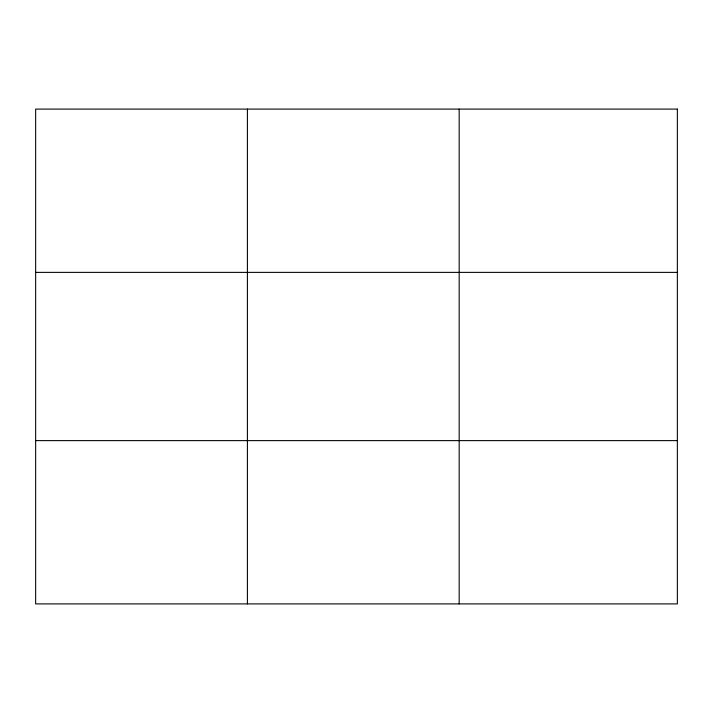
<?xml version="1.0" encoding="UTF-8"?>
<svg xmlns="http://www.w3.org/2000/svg" width="713" height="713" viewBox="0 0 713 713"><rect width="100%" height="100%" fill="white"/><g stroke="black" fill="none" stroke-linecap="round" stroke-linejoin="round"><path stroke-width="1.07" d="M247.411 603.902L247.411 109.098M459.172 603.902L459.172 109.098M35.65 272.384L677.35 272.384M35.65 440.616L677.35 440.616M677.35 109.098L677.35 603.902L35.65 603.902L35.65 109.098L677.35 109.098"/></g></svg>
